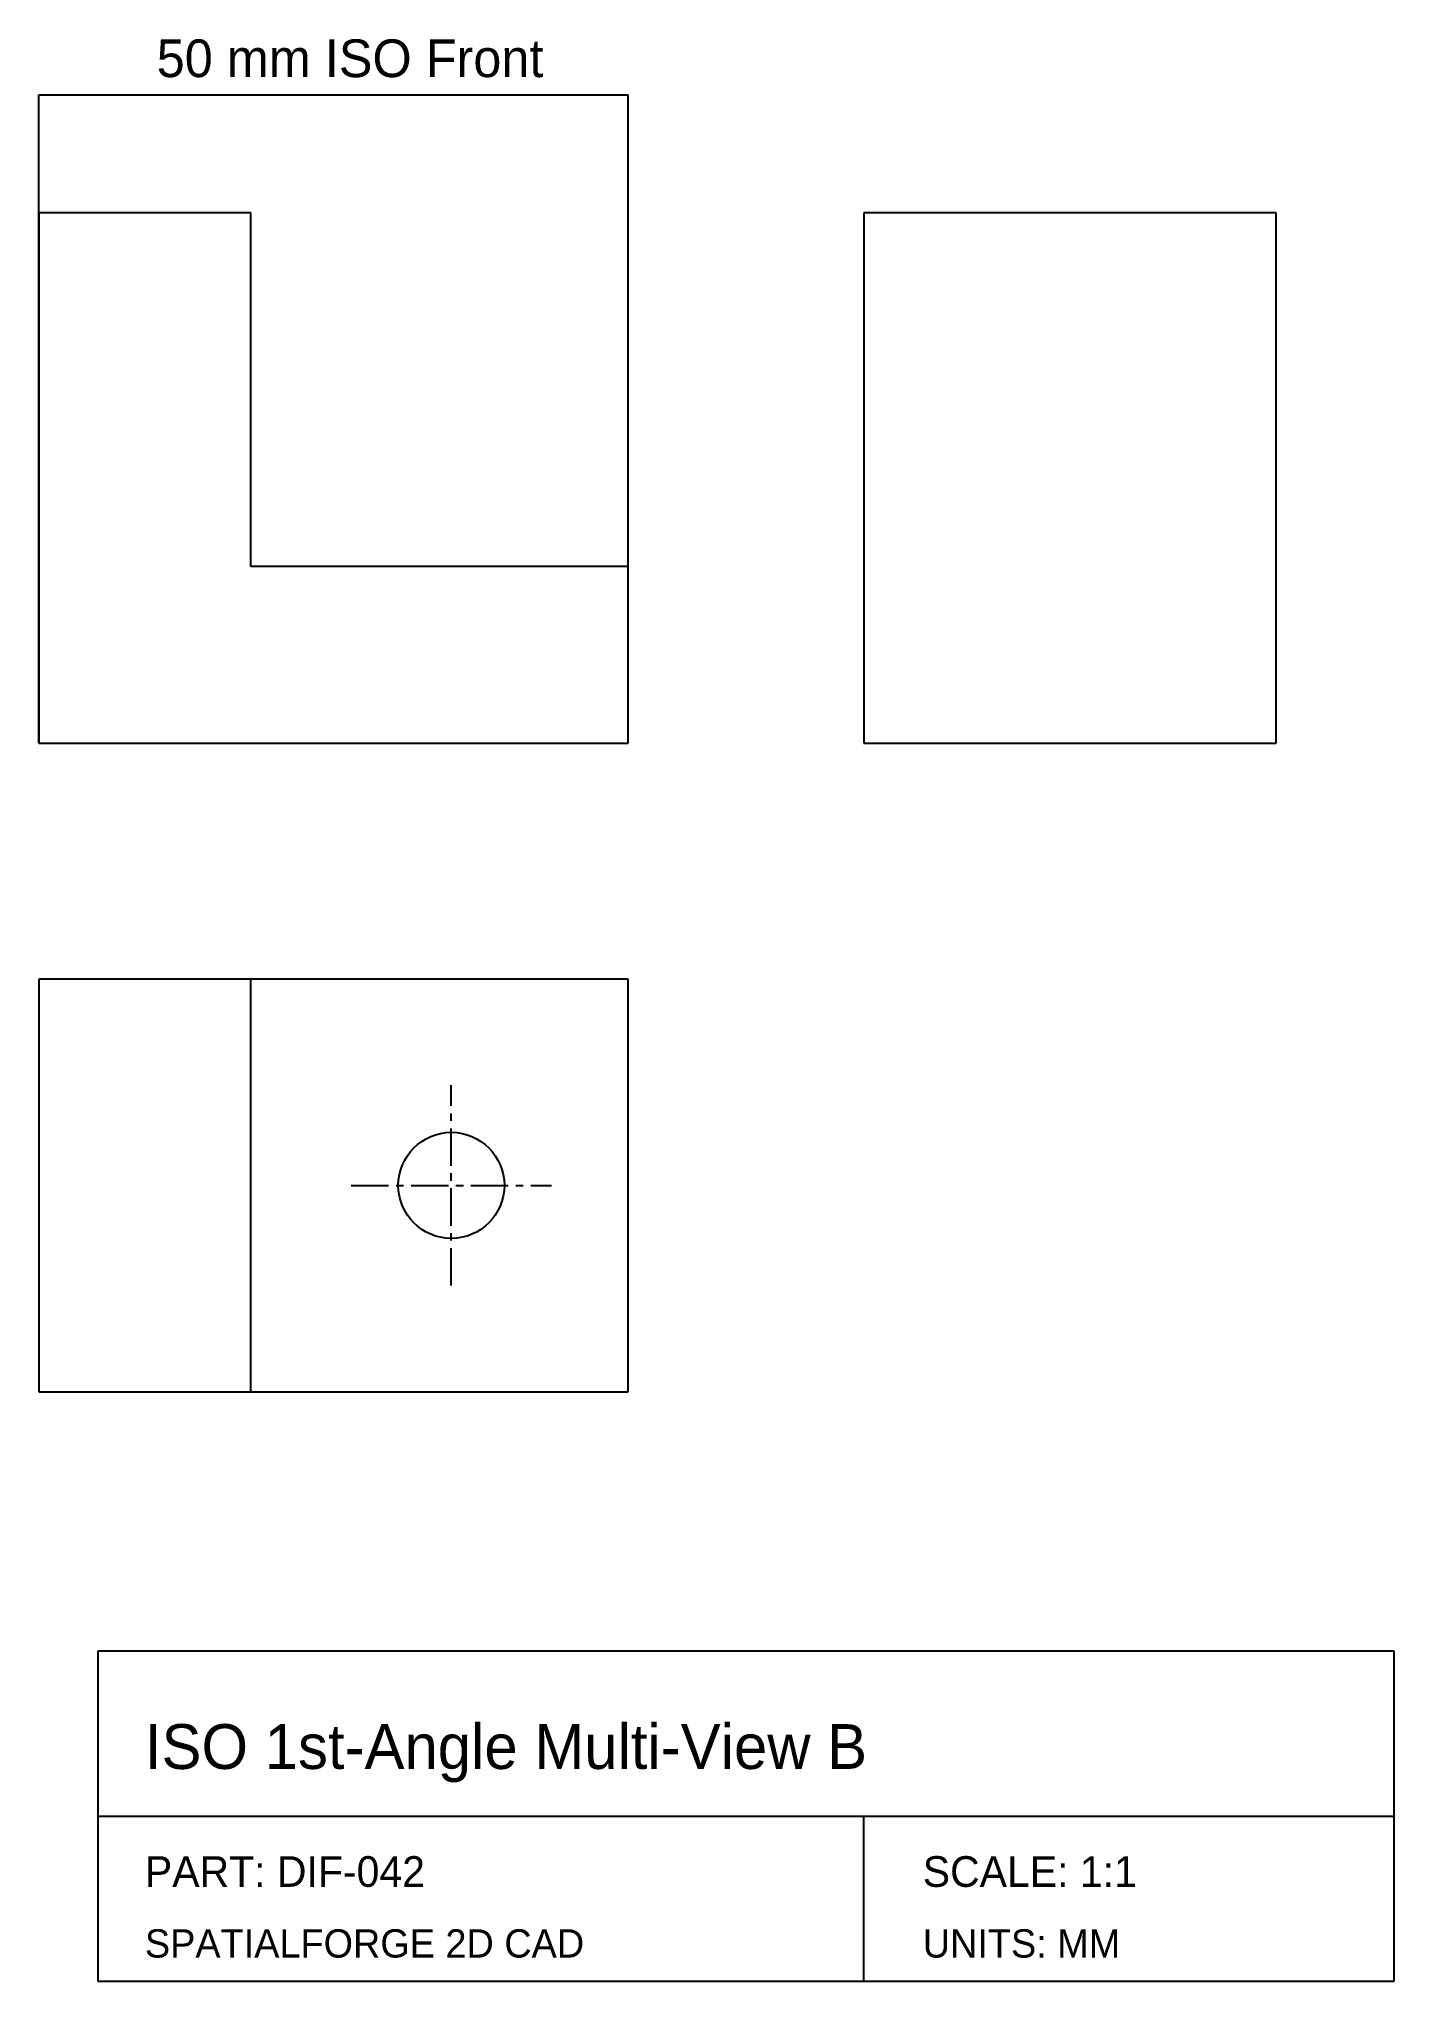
# Model space of a CAD drawing. Header units: millimetres. Extents: x 30 to 145, y -25 to 140.
import ezdxf

# ---------------------------------------------------------------- set-up
doc = ezdxf.new("R2010")
doc.units = ezdxf.units.MM
doc.linetypes.add('CENTER', pattern=[5.08, 3.175, -0.635, 0.635, -0.635])
for name, color, linetype in [('CENTER', 1, 'CENTER'), ('DIM', 3, 'CONTINUOUS'), ('TITLE', 5, 'CONTINUOUS'), ('VISIBLE', 7, 'CONTINUOUS')]:
    doc.layers.add(name, color=color, linetype=linetype)

msp = doc.modelspace()

# ---------------------------------------------------------------- linework, layer by layer
at = {"layer": 'CENTER', "linetype": 'CENTER'}
for p, q in [((65, 34), (65, 51)), ((56.5, 42.5), (73.5, 42.5))]:
    msp.add_line(p, q, dxfattribs=at)
at = {"layer": 'DIM'}
for p, q in [((30, 80), (30, 135)), ((30, 135), (80, 135)), ((80, 80), (80, 135))]:
    msp.add_line(p, q, dxfattribs=at)
at = {"layer": 'TITLE', "linetype": 'CONTINUOUS'}
for p, q in [((145, 3), (35, 3)), ((35, 3), (35, -25)), ((145, -25), (145, 3)), ((35, -25), (145, -25))]:
    msp.add_line(p, q, dxfattribs=at)
at = {"layer": 'TITLE'}
for p, q in [((35, -11), (145, -11)), ((100, -25), (100, -11))]:
    msp.add_line(p, q, dxfattribs=at)
at = {"layer": 'VISIBLE', "linetype": 'CONTINUOUS'}
for p, q in [((48, 125), (30, 125)), ((30, 125), (30, 80)), ((48, 95), (48, 125)), ((135, 125), (100, 125)), ((100, 125), (100, 80)), ((135, 80), (135, 125)), ((80, 95), (48, 95)), ((80, 80), (80, 95)), ((30, 80), (80, 80)), ((100, 80), (135, 80)), ((80, 60), (30, 60)), ((30, 60), (30, 25)), ((80, 25), (80, 60)), ((30, 25), (80, 25))]:
    msp.add_line(p, q, dxfattribs=at)
at = {"layer": 'VISIBLE'}
msp.add_line((48, 25), (48, 60), dxfattribs=at)
msp.add_circle((65, 42.5), 4.5, dxfattribs=at)

# ---------------------------------------------------------------- texts
at = {"layer": 'DIM'}
msp.add_text('50 mm ISO Front', height=3.2, dxfattribs=at).set_placement((40, 136.5))
at = {"layer": 'TITLE'}
for s, height, p in [('ISO 1st-Angle Multi-View B', 3.8, (39, -7)), ('PART: DIF-042', 2.6, (39, -17)), ('SCALE: 1:1', 2.6, (105, -17)), ('SPATIALFORGE 2D CAD', 2.4, (39, -23)), ('UNITS: MM', 2.4, (105, -23))]:
    msp.add_text(s, height=height, dxfattribs=at).set_placement(p)

doc.saveas('drawing.dxf')
